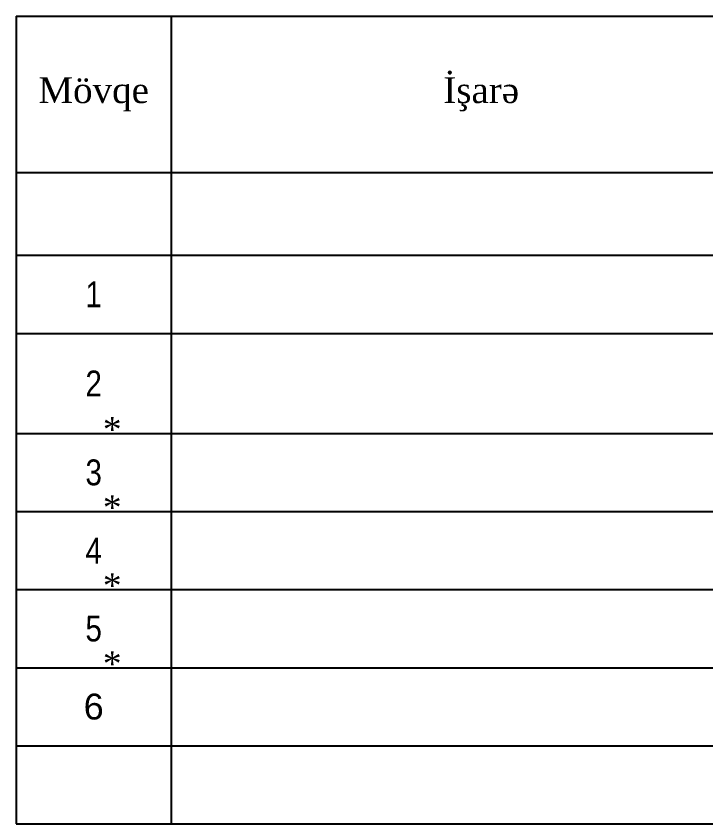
# Model space of a CAD drawing. Header units: millimetres. Extents: x 204354 to 3006910, y 96817 to 586751.
# Drawn here: x 239317 to 250322, y 108645 to 121526 of the extents above; entities that cross this region are included whole.
import ezdxf

# ---------------------------------------------------------------- set-up
doc = ezdxf.new("R2010")
doc.units = ezdxf.units.MM
doc.styles.get("Standard").update_dxf_attribs({"font": 'arial.ttf'})
doc.styles.add('style1', font='ARIALN.TTF', dxfattribs={"height": 300})
doc.styles.add('style5', font='pala.ttf')
doc.styles.add('style6', font='ARIALN.TTF', dxfattribs={"height": 300})
doc.styles.add('Times New Roman', font='times.ttf')

# ---------------------------------------------------------------- blocks, each defined once
blk = doc.blocks.new('*T12')
at = {"color": 0, "linetype": 'ByBlock', "lineweight": -2, "ltscale": 8, "transparency": 16777216}
for p, q in [((0, 0), (30509, 0)), ((0, 0), (0, -12882)), ((2474, 0), (2474, -12882)), ((12369, 0), (12369, -12882)), ((23088, 0), (23088, -3814)), ((24737, 0), (24737, -12882)), ((27211, 0), (27211, -12882)), ((30509, 0), (30509, -12882)), ((0, -2495), (30509, -2495)), ((0, -3814), (30509, -3814)), ((0, -5059), (19460, -5059)), ((23088, -5059), (30509, -5059)), ((0, -6656), (19460, -6656)), ((23088, -6656), (30509, -6656)), ((0, -7901), (19460, -7901)), ((23088, -7901), (30509, -7901)), ((0, -9146), (19460, -9146)), ((23088, -9146), (30509, -9146)), ((0, -10391), (19460, -10391)), ((23088, -10391), (30509, -10391)), ((0, -11637), (19460, -11637)), ((23088, -11637), (30509, -11637)), ((0, -12882), (30509, -12882))]:
    blk.add_line(p, q, dxfattribs=at)
at = {"color": 0, "lineweight": -2, "ltscale": 8, "transparency": 16777216}
for p, q in [((19460, -3814), (19460, -12882)), ((23088, -3814), (23088, -12882)), ((19460, -5059), (23088, -5059)), ((19460, -6656), (23088, -6656)), ((19460, -7901), (23088, -7901)), ((19460, -9146), (23088, -9146)), ((19460, -10391), (23088, -10391)), ((19460, -11637), (23088, -11637))]:
    blk.add_line(p, q, dxfattribs=at)
at = {"color": 0, "ltscale": 8, "transparency": 16777216}
for s, insert, char_height, width, attachment_point, style in [('{\\fPalatino Linotype|b0|i0|c238|p18;Kütlə, vah., kq}', (25974, -1247), 412.29, 1978.99, 5, 'style5'), ('{\\fPalatino Linotype|b0|i0|c238|p18;İşarə}', (7421, -1247), 412.29, 9400.21, 5, 'style5'), ('{\\fTimes New Roman|b0|i0|c238|p18;Mövqe}', (1237, -1247), 412.29, 1978.99, 5, 'style1'), ('{\\fPalatino Linotype|b0|i0|c238|p18;Adı}', (17728, -1247), 412.29, 10224.79, 5, 'style5'), ('{\\fPalatino Linotype|b0|i0|c238|p18;Miq}', (23913, -1247), 412.29, 1154.41, 5, 'style5'), ('{\\fPalatino Linotype|b0|i0|c238|p18;Qeyd}', (28860, -1247), 412.29, 2803.57, 5, 'style5'), ('{\\fArial Narrow|b0|i0|c238|p34;    }  {\\fArial Narrow|b0|i0|c238|p34;     \\fArial Narrow|b0|i0|c204|p34;\\H1.1111x;\\L\\C256;B\\fArial Narrow|b0|i0|c238|p34;ünövr tavası Bt-1\\fArial Narrow|b0|i0|c204|p34;(7.60\\fArial Narrow|b0|i0|c238|p34; \\fArial Narrow|b0|i0|c204|p34;m²)\\fArial Narrow|b0|i0|c238|p34;\\l \\fArial Narrow|b0|i0|c204|p34;\\H1.1111x; \\H0.80998x;  }', (12616, -3154), 412.29, 10224.79, 4, 'style6'), ('1', (1237, -4436), 412, 1978.99, 5, 'style1'), ('∅10A500C', (15914, -4436), 412.3, 6596.64, 5, 'style1'), ('{\\fPalatino Linotype|b0|i0|c238|p18;L=3700mm', (19625, -4436), 412.29, 3298.32, 4, 'style5'), ('{\\fArial|b0|i0|c238|p34;\\W0.75;1\\fArial|b0|i0|c0|p34;0}', (23583, -4436), 412.29, 659.66, 4, 'style1'), ('2.28', (25232, -4436), 412.3, 1484.24, 4, 'style5'), ('22.81', (27706, -4436), 412.3, 2308.82, 4, 'style5'), ('2', (1237, -5858), 412, 1978.99, 5, 'style1'), ('∅10A500C', (15914, -5858), 412.3, 6596.64, 5, 'style1'), ('L=1900mm', (19625, -5858), 412.3, 3298.32, 4, 'style5'), ('{\\fArial|b0|i0|c238|p34;\\W0.75;20}', (23583, -5858), 412.29, 659.66, 4, 'style1'), ('1.17', (25232, -5858), 412.3, 1484.24, 4, 'style5'), ('23.43', (27706, -5858), 412.3, 2308.82, 4, 'style5'), ('3', (1237, -7279), 412, 1978.99, 5, 'style1'), ('∅10A500C', (15914, -7279), 412.3, 6596.64, 5, 'style1'), ('{\\fPalatino Linotype|b0|i0|c238|p18;L=4300mm', (19625, -7279), 412.29, 3298.32, 4, 'style5'), ('{\\fArial|b0|i0|c238|p34;\\W0.75;1\\fArial|b0|i0|c0|p34;0}', (23583, -7279), 412.29, 659.66, 4, 'style1'), ('2.65', (25232, -7279), 412.3, 1484.24, 4, 'style5'), ('26.51', (27706, -7279), 412.3, 2308.82, 4, 'style5'), ('4', (1237, -8524), 412, 1978.99, 5, 'style1'), ('∅10A500C', (15914, -8524), 412.3, 6596.64, 5, 'style1'), ('{\\fPalatino Linotype|b0|i0|c238|p18;L=2600mm', (19625, -8524), 412.29, 3298.32, 4, 'style5'), ('{\\fArial|b0|i0|c238|p34;\\W0.75;20}', (23583, -8524), 412.29, 659.66, 4, 'style1'), ('1.60', (25232, -8524), 412.3, 1484.24, 4, 'style5'), ('32.06', (27706, -8524), 412.3, 2308.82, 4, 'style5'), ('5', (1237, -9769), 412, 1978.99, 5, 'style1'), ('{\\fArial Narrow|b0|i0|c238|p34;∅12A500C', (15914, -9769), 412.29, 6596.64, 5, 'style6'), ('{\\fPalatino Linotype|b0|i0|c238|p18;L=1190mm', (19625, -9769), 412.29, 3298.32, 4, 'style5'), ('{\\fArial|b0|i0|c238|p34;\\W0.75;2\\fArial|b0|i0|c0|p34;0}', (23583, -9769), 412.29, 659.66, 4, 'style1'), ('1.06', (25232, -9769), 412.3, 1484.24, 4, 'style5'), ('21.13', (27706, -9769), 412.3, 2308.82, 4, 'style5'), ('{\\fArial Narrow|b0|i0|c238|p34;∅8A240C', (15914, -11014), 412.29, 6596.64, 5, 'style6'), ('{\\fPalatino Linotype|b0|i0|c238|p18;L=500mm', (19625, -11014), 412.29, 3298.32, 4, 'style5'), ('{\\fArial|b0|i0|c238|p34;\\W0.75;2\\fArial|b0|i0|c0|p34;0}', (23583, -11014), 412.29, 659.66, 4, 'style1'), ('0.20', (25232, -11014), 412.3, 1484.24, 4, 'style5'), ('3.95', (27706, -11014), 412.3, 2308.82, 4, 'style5')]:
    blk.add_mtext(s, dxfattribs=dict(at, insert=insert, char_height=char_height, width=width, attachment_point=attachment_point, style=style))
at = {"color": 0, "ltscale": 8, "transparency": 16777216, "insert": (1237, -11014), "char_height": 412, "width": 1978.99, "attachment_point": 5}
blk.add_mtext('6', dxfattribs=at)

msp = doc.modelspace()

# ---------------------------------------------------------------- block references
msp.add_blockref('*T12', (239316.553, 121526.358))

# ---------------------------------------------------------------- texts
at = {"color": 7, "lineweight": 25, "ltscale": 15, "char_height": 933.6069, "width": 13328.35941, "attachment_point": 1, "style": 'Times New Roman'}
for insert in [(240700.278, 115131.58), (240700.278, 113886.46), (240700.278, 112641.34), (240700.278, 111396.219)]:
    msp.add_mtext('{\\fTimes New Roman|b0|i0|c238|p18;\\H0.42397x;*\\fTimes New Roman|b0|i0|c186|p18;\\H2.3586x;      }', dxfattribs=dict(at, insert=insert))

doc.saveas('drawing.dxf')
